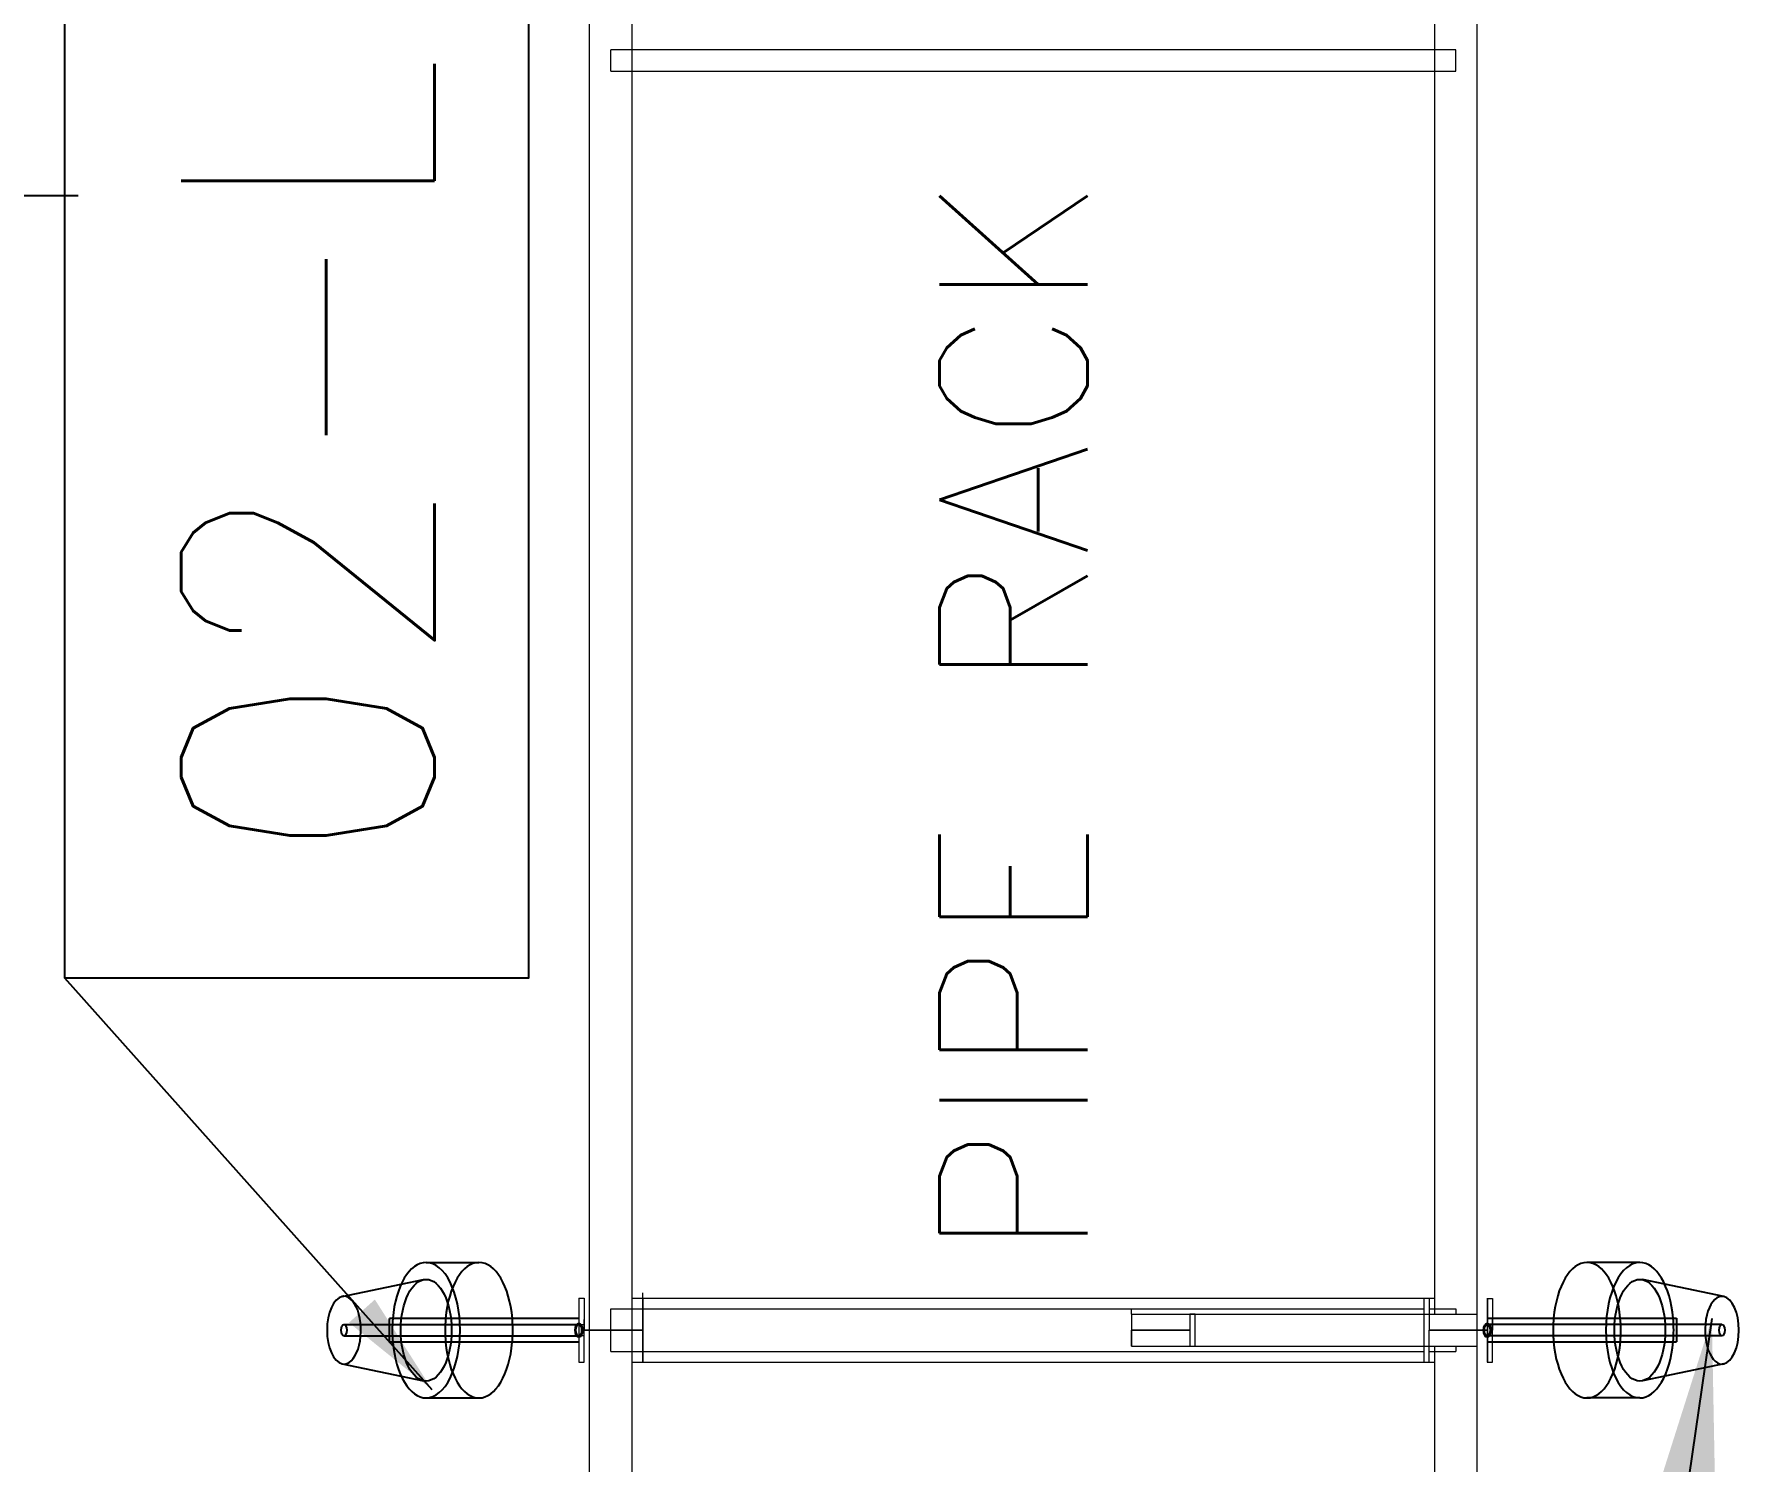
# Model space of a CAD drawing. Header units: inches. Extents: x 295136 to 296247, y 2627183 to 2627409.
# Drawn here: x 295234.733 to 295238.77, y 2627285.283 to 2627288.665 of the extents above; entities that cross this region are included whole.
import ezdxf
from ezdxf.enums import TextEntityAlignment as Align

# ---------------------------------------------------------------- set-up
doc = ezdxf.new("R2010")
doc.units = ezdxf.units.IN
doc.header["$MEASUREMENT"] = 0
for name, color, linetype in [('_Auto', 7, 'Continuous'), ('Default', 7, 'Continuous'), ('EQUIPMENT LAYOUT-EMBED 1_DWG$0$DwgTemplate', 7, 'Continuous'), ('Layer 1', 7, 'Continuous'), ('Layout', 6, 'Continuous'), ('REV.D CLOUD', 2, 'Continuous'), ('硅胶总平面底图 工艺装置区', 253, 'Continuous')]:
    doc.layers.add(name, color=color, linetype=linetype)
doc.styles.add('HZTXT', font='txt_qlt.shx', dxfattribs={"width": 0.7, "bigfont": 'hztxt.shx'})
doc.styles.add('txt.shx', font='')
doc.styles.get('txt.shx').set_extended_font_data('txt.shx')
doc.dimstyles.new('ISO-25', dxfattribs={"dimtxt": 2.5, "dimasz": 2.5, "dimexe": 1.25, "dimexo": 0.625, "dimtad": 1, "dimtxsty": 'HZTXT', "dimcen": 2.5, "dimclrd": 256, "dimclre": 256, "dimclrt": 256, "dimadec": 4, "dimazin": 0, "dimtfac": 1, "dimtmove": 0, "dimatfit": 3, "dimfxl": 1, "dimlwd": -1, "dimlwe": -1, "dimarcsym": 0})

# ---------------------------------------------------------------- blocks, each defined once
blk = doc.blocks.new('A$C55974CAD')
at = {"layer": 'EQUIPMENT LAYOUT-EMBED 1_DWG$0$DwgTemplate', "color": 1, "lineweight": 25}
blk.add_line((57.55, 14.025), (57.55, 13.465), dxfattribs=at)
at = {"layer": 'Default', "color": 7, "lineweight": 25, "style": 'txt.shx'}
blk.add_text('PIPE RACK', height=0.35, dxfattribs=at).set_placement((55.0322, 11.4253), align=Align.TOP_LEFT)
blk = doc.blocks.new('pipe rack lighting')
at = {"layer": '硅胶总平面底图 工艺装置区', "color": 1, "linetype": 'Continuous', "lineweight": -3}
for p, q in [((0.3614, 0.1605), (0.2363, 0.1605)), ((0.4204, 0.1088), (0.3676, 0.1197)), ((0.5601, 0.0798), (0.4204, 0.1088)), ((0.2363, 0.0134), (0, 0.0134)), ((0.0005, 0.0283), (0.448, 0.0283)), ((0.556, 0.0134), (0.2363, 0.0134)), ((0.448, 0.0283), (0.448, -0.0275)), ((0.2363, -0.0134), (0, -0.0134)), ((0.0005, -0.0275), (0.448, -0.0275)), ((0.556, -0.0134), (0.2363, -0.0134)), ((0.5601, -0.0798), (0.4204, -0.1088)), ((0.4204, -0.1088), (0.3676, -0.1197)), ((0.3614, -0.1605), (0.2363, -0.1605))]:
    blk.add_line(p, q, dxfattribs=at)
for centre, major_axis, start_param, end_param in [((0.2363, 0), (0, 0.1605), 4.88962, 7.676751), ((0.3614, 0), (0, -0.1605), 3.141593, 6.283185), ((0.3614, 0), (0, 0.1605), 4.88962, 6.283185), ((0.556, 0), (0, -0.0802), 3.038311, 6.283185), ((0.556, 0), (0, 0.0802), 3.244874, 6.179904), ((0.2363, 0), (0, 0.1605), 1.487366, 1.654226), ((0.2363, 0), (0, 0.1605), 1.393566, 1.487366), ((0.2363, 0), (0, -0.1605), 1.39848, 1.748027), ((0.3614, 0), (0, -0.1605), 1.39848, 1.748027), ((0.2363, 0), (0, 0.1605), 1.654226, 1.743113), ((0.2363, 0), (0, -0.1605), 4.884705, 6.283185), ((0.2363, 0), (0, -0.1605), 0, 1.39848), ((0.3614, 0), (0, -0.1605), 0, 1.39848), ((0.556, 0), (0, -0.0802), 0, 0.103282)]:
    blk.add_ellipse(centre, major_axis=major_axis, ratio=0.5, start_param=start_param, end_param=end_param, dxfattribs=at)
for centre, major_axis in [((0.3614, 0), (0, -0.1204)), ((0, 0), (0, 0.0167)), ((0, 0), (0, 0.0167)), ((0, 0), (0, -0.0134)), ((0.556, 0), (0, -0.0134))]:
    blk.add_ellipse(centre, major_axis=major_axis, ratio=0.5, dxfattribs=at)

msp = doc.modelspace()

# ---------------------------------------------------------------- linework, layer by layer
at = {"layer": '_Auto', "color": 7, "linetype": 'Continuous'}
msp.add_lwpolyline([(295234.8061, 2627286.4284), (295234.8061, 2627291.3674), (295235.9037, 2627291.3674), (295235.9037, 2627286.4284)], close=True, dxfattribs=at)
at = {"layer": 'Layer 1', "color": 0, "lineweight": 5}
for points in [[(295236.149, 2627231.5747), (295236.0483, 2627231.5747), (295236.0483, 2627291.6727)], [(295236.149, 2627231.5747), (295236.149, 2627291.5972)], [(295238.0491, 2627291.5594), (295238.0491, 2627285.6326)], [(295238.1497, 2627291.5594), (295238.1497, 2627285.6326)], [(295236.0986, 2627288.5772), (295236.0986, 2627288.6275)], [(295238.0994, 2627288.5772), (295238.0994, 2627288.6275), (295236.0986, 2627288.6275)], [(295236.0986, 2627288.5772), (295238.0994, 2627288.5772)], [(295236.0232, 2627285.6704), (295236.0232, 2627285.5195), (295236.0358, 2627285.5195)], [(295236.0232, 2627285.6704), (295236.0358, 2627285.6704), (295236.0358, 2627285.595)], [(295236.149, 2627285.6704), (295238.0239, 2627285.6704)], [(295236.1742, 2627285.6704), (295236.1742, 2627285.683)], [(295236.1742, 2627285.5195), (295236.1742, 2627285.6704)], [(295236.1742, 2627285.6704), (295236.1742, 2627285.595)], [(295238.0239, 2627285.6704), (295238.0239, 2627285.5195)], [(295238.0239, 2627285.6704), (295238.0365, 2627285.6704), (295238.0365, 2627285.595)], [(295238.0365, 2627285.6704), (295238.0491, 2627285.6704)], [(295238.1739, 2627285.6703), (295238.1739, 2627285.5194), (295238.1865, 2627285.5194)], [(295238.1739, 2627285.6703), (295238.1865, 2627285.6703), (295238.1865, 2627285.5949)], [(295238.1749, 2627285.595), (295238.1749, 2627285.6704), (295238.1749, 2627285.5195)], [(295236.0358, 2627285.6076), (295236.0358, 2627285.6202)], [(295236.0986, 2627285.5446), (295236.0986, 2627285.6452)], [(295236.0986, 2627285.6452), (295238.0239, 2627285.6452)], [(295237.3318, 2627285.6326), (295238.1497, 2627285.6326), (295238.1497, 2627285.5572)], [(295237.3318, 2627285.6326), (295237.3318, 2627285.5572), (295238.1497, 2627285.5572)], [(295237.4702, 2627285.6326), (295237.4702, 2627285.595), (295237.3318, 2627285.595)], [(295237.3318, 2627285.6326), (295237.3318, 2627285.595), (295237.4702, 2627285.595)], [(295237.4828, 2627285.6326), (295237.4702, 2627285.6326)], [(295237.4828, 2627285.5572), (295237.4828, 2627285.6326)], [(295238.0365, 2627285.6452), (295238.0994, 2627285.6452)], [(295238.0994, 2627285.6452), (295238.0994, 2627285.6326)], [(295238.1865, 2627285.6075), (295238.1865, 2627285.6201)], [(295236.0358, 2627285.6076), (295236.0232, 2627285.6076), (295236.0232, 2627285.595), (295236.0232, 2627285.5824), (295236.0358, 2627285.5824), (295236.0358, 2627285.6076)], [(295236.0358, 2627285.6076), (295236.0232, 2627285.6076), (295236.0232, 2627285.595), (295236.0232, 2627285.5824), (295236.0358, 2627285.5824), (295236.0358, 2627285.6076)], [(295236.0358, 2627285.6076), (295236.0232, 2627285.6076)], [(295236.0232, 2627285.595), (295236.0232, 2627285.5824), (295236.0358, 2627285.5824), (295236.0358, 2627285.595)], [(295236.0358, 2627285.6076), (295236.0358, 2627285.595)], [(295236.0358, 2627285.595), (295236.0358, 2627285.6076)], [(295236.0358, 2627285.595), (295236.1742, 2627285.595)], [(295236.1742, 2627285.595), (295236.0358, 2627285.595)], [(295236.0358, 2627285.5195), (295236.0358, 2627285.595)], [(295236.1742, 2627285.595), (295236.1742, 2627285.5195)], [(295237.4702, 2627285.595), (295237.4702, 2627285.5572)], [(295238.0239, 2627285.5195), (295238.0365, 2627285.5195), (295238.0365, 2627285.595), (295238.1749, 2627285.595)], [(295238.1749, 2627285.5195), (295238.1749, 2627285.595), (295238.0365, 2627285.595)], [(295238.1865, 2627285.6075), (295238.1739, 2627285.6075), (295238.1739, 2627285.5949), (295238.1739, 2627285.5823), (295238.1865, 2627285.5823), (295238.1865, 2627285.6075)], [(295238.1865, 2627285.6075), (295238.1739, 2627285.6075), (295238.1739, 2627285.5949), (295238.1739, 2627285.5823), (295238.1865, 2627285.5823), (295238.1865, 2627285.6075)], [(295238.1739, 2627285.6075), (295238.1739, 2627285.5949)], [(295238.1865, 2627285.6075), (295238.1739, 2627285.6075)], [(295238.1739, 2627285.5949), (295238.1739, 2627285.5823), (295238.1865, 2627285.5823), (295238.1865, 2627285.5949)], [(295238.1865, 2627285.6075), (295238.1865, 2627285.5949)], [(295238.1865, 2627285.5949), (295238.1865, 2627285.6075)], [(295238.1865, 2627285.5194), (295238.1865, 2627285.5949)], [(295236.0986, 2627285.5446), (295238.0239, 2627285.5446)], [(295236.1742, 2627285.5195), (295236.1742, 2627285.532)], [(295237.4702, 2627285.5572), (295237.4828, 2627285.5572)], [(295238.0365, 2627285.5446), (295238.0994, 2627285.5446)], [(295238.0491, 2627285.5572), (295238.0491, 2627279.6305)], [(295238.0994, 2627285.5572), (295238.0994, 2627285.5446)], [(295238.1497, 2627285.5572), (295238.1497, 2627279.6305)], [(295236.149, 2627285.5195), (295238.0239, 2627285.5195)], [(295238.0365, 2627285.5195), (295238.0491, 2627285.5195)]]:
    msp.add_lwpolyline(points, dxfattribs=at)
at = {"layer": 'Layer 1', "color": 7, "lineweight": 5, "true_color": 0xffffff}
for points in [[(295237.3318, 2627285.6326), (295237.3318, 2627285.6452)], [(295237.3318, 2627285.6326), (295237.3318, 2627285.5572)], [(295236.0232, 2627285.6076), (295236.0232, 2627285.595)], [(295237.3318, 2627285.5572), (295237.3318, 2627285.595)]]:
    msp.add_lwpolyline(points, dxfattribs=at)

# ---------------------------------------------------------------- block references
at = {"rotation": 180}
msp.add_blockref('pipe rack lighting', (295236.0228, 2627285.5949), dxfattribs=at)
msp.add_blockref('pipe rack lighting', (295238.1739, 2627285.5949))
at = {"layer": 'Layout', "rotation": 90}
msp.add_blockref('A$C55974CAD', (295248.3027, 2627230.7321), dxfattribs=at)

# ---------------------------------------------------------------- texts
at = {"layer": '_Auto', "color": 7, "style": 'HZTXT', "width": 0.9}
msp.add_text('02-L-0118', height=0.6, rotation=90, dxfattribs=at).set_placement((295235.6815, 2627286.6968))

# ---------------------------------------------------------------- leaders
at = {"layer": 'REV.D CLOUD', "color": 136}
for points, override in [([(295235.6758, 2627285.4536), (295234.8061, 2627286.4284)], {"dimasz": 0.25, "dimgap": 0.625, "dimtad": 0, "dimclrd": 136}), ([(295238.706, 2627285.6228), (295238.5426, 2627284.4978)], {"dimasz": 0.5, "dimgap": 0.625, "dimtad": 0, "dimclrd": 136})]:
    msp.add_leader(points, dimstyle='ISO-25', override=override, dxfattribs=at)

doc.saveas('drawing.dxf')
